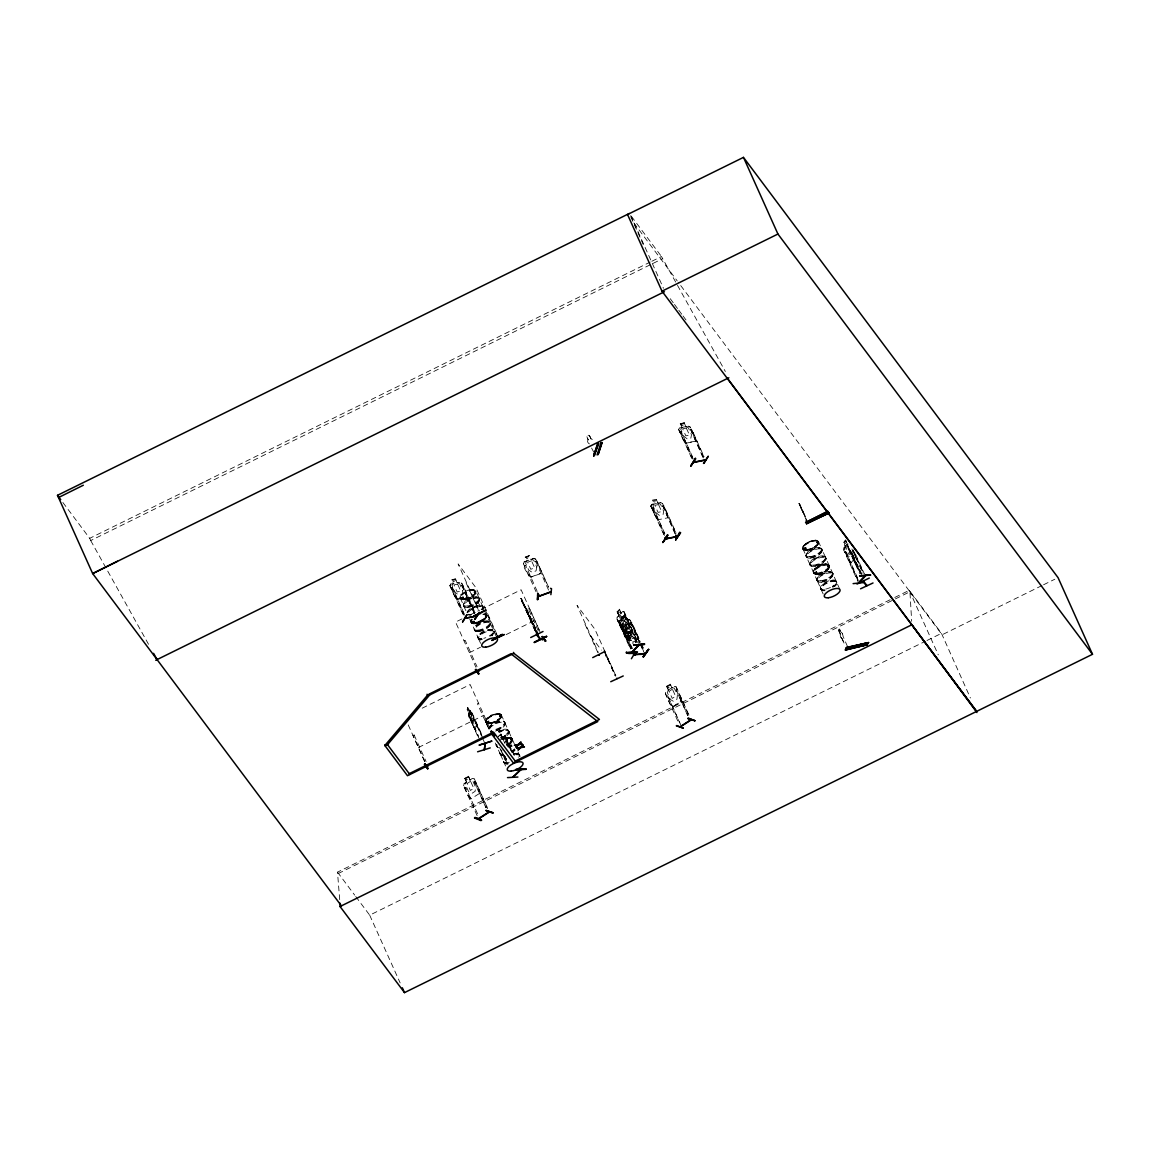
<?xml version="1.0" encoding="UTF-8"?>
<svg xmlns="http://www.w3.org/2000/svg" width="1150" height="1150" viewBox="0 0 1150 1150"><rect width="100%" height="100%" fill="white"/><g stroke="black" fill="none" stroke-linecap="round" stroke-linejoin="round"><path stroke-width="0.75" stroke-dasharray="5 3.75" d="M503.484 761.429L506.704 768.444M825.456 557.117L822.006 549.714A8.697 3.464 -24.2 0 1 809.945 557.276A8.697 3.464 -24.2 0 1 809.887 550.807A8.697 3.464 -24.2 0 1 821.991 549.585L822.264 550.476L821.617 548.622M822.221 550.246L822.207 550.031A8.697 3.464 -24.2 0 0 810.074 551.253A8.697 3.464 -24.2 0 0 810.146 557.707A8.697 3.464 -24.2 0 0 822.193 550.031M833.031 573.979L825.829 558.167A8.697 3.464 -24.2 0 1 813.754 565.728A8.697 3.464 -24.2 0 1 813.682 559.274A8.697 3.464 -24.2 0 1 825.801 558.052L826.074 558.929A8.553 3.407 -24.2 0 0 814.171 560.223A8.553 3.407 -24.2 0 0 814.229 566.576A8.553 3.407 -24.2 0 0 826.088 559.029L825.499 557.146M826.016 558.713L826.016 558.483A8.697 3.464 -24.2 0 0 813.884 559.705A8.697 3.464 -24.2 0 0 813.941 566.159A8.697 3.464 -24.2 0 0 826.002 558.483M459.899 597.454C461.495 592.106 472.219 586.5 476.1 591.488C474.059 597.023 465.635 600.961 460.259 598.359L460.187 596.304M470.753 621.489L471.831 619.189M486.824 615.336L486.68 616.745M496.139 745.214L497.461 747.098M512.397 739.321L510.039 742.9L506.446 745.186M506.575 745.502C515.588 743.461 512.44 733.801 504.318 738.717M813.309 572.226C813.194 566.346 832.37 559.762 828.46 568.617M479.622 599.251L479.176 598.086M519.829 755.938L519.829 755.895A8.697 3.464 -24.2 0 0 513.806 754.529M629.884 632.845L631.551 631.12L631.695 628.992L631.436 631.134L625.988 636.87L624.68 636.396M843.899 547.918L843.726 550.059L857.886 581.426M843.942 550.016L845.437 546.308L843.741 542.527M483.402 607.876L483.431 607.832A8.697 3.464 -24.2 0 0 476.373 606.711A8.697 3.464 -24.2 0 0 467.561 612.706M485.53 616.026L485.487 616.328M511.031 739.378L511.721 739.666L510.887 739.924M817.003 542.742L817.837 542.484M626.103 628.777L625.557 632.112L628.719 639.141L631.192 640.09L632.888 643.871M631.609 627.9L631.048 631.235C629.74 637.546 641.643 642.62 631.178 634.196C634.211 628.777 629.007 627.239 630.042 633.521C626.161 628.13 621.733 629.855 629.611 634.484C626.506 639.673 631.982 641.154 630.746 635.217L634.182 638.221L630.631 638.839L627.469 631.796L624.206 629.107L621.043 622.064L622.394 620.497L620.756 616.644M462.171 597.899L461.294 598.331L461.854 597.684M472.161 622.279L472.535 621.676M487.025 722.545L487.384 721.438L487.212 722.143M806.164 547.86C806.049 550.447 801.823 548.018 805.129 548.895M815.954 573.203C816.414 573.491 813.093 572.341 815.896 572.916M467.144 709.694L467.705 707.494L469.444 711.462M467.274 709.651L467.748 707.681M473.426 726.901L475.396 730.049L468.869 716.867L468.898 713.374L467.202 709.593M483.158 738.674L470.35 710.527C468.668 710.269 469.372 712.209 467.705 707.494M468.481 714.941L469.717 709.895M470.465 720.432L471.931 714.107M476.359 725.061L475.223 730.092L476.488 725.018L474.878 720.676L476.56 725.089M470.134 718.592L478.831 737.955M471.845 713.302L481.275 734.275M462.343 598.302L461.596 597.77L463.335 597.425M462.731 597.051L463.579 597.468L461.668 598.417M474.648 592.049L474.145 592.135M475.252 591.833L474.476 592.279M470.839 620.037C470.666 628.604 491.036 619.807 485.659 613.697M472.132 622.438L472.751 621.719M474.174 621.546L472.319 622.495M485.817 615.926L484.984 615.839L486.162 615.681M486.867 722.315L488.348 720.978M488.649 721.223L487.198 721.941L488.29 721.467M488.879 721.323L487.427 722.243M500.911 715.631L499.546 716.22L500.034 715.645M500.034 716.263L500.796 715.53L499.618 716.263M501.414 716.608L501.357 714.524M496.584 744.409L496.613 746.408M510.586 739.551L511.319 739.508M804.842 548.866L803.951 548.665M805.848 548.363L805.503 548.708M816.989 542.656L817.276 541.923M817.808 542.196L816.946 541.981M818.426 543.274C817.866 536.274 804.784 542.671 802.743 546.911M815.336 572.369L814.947 572.47M815.465 572.326L815.221 573.016L816.615 572.585M815.35 572.772L816.543 571.981L816.327 572.7M817.147 572.341L815.882 571.981M828.043 566.044C828.877 568.071 826.951 565.283 828.633 566.389M829.308 567.396L829.409 565.901M477.135 815.652L463.536 785.766L464.068 783.682L466.584 782.144L465.463 784.573L468.625 791.617L471.773 793.471L475.122 791.315L475.554 787.146L472.391 780.102L470.034 780.002L468.338 776.236M463.608 785.795L464.14 783.711L472.492 778.334L474.26 778.981L487.6 808.666M591.014 438.883L589.749 436.209A1.524 1.323 17.1 0 0 587.779 435.347A1.524 1.323 17.1 0 0 586.946 437.029L588.196 439.789L586.974 436.942A1.524 1.323 17.1 0 1 587.808 435.246A1.524 1.323 17.1 0 1 589.777 436.123L591.014 438.883A3.062 2.645 17.1 0 1 593.616 441.384M475.87 592.667L475.065 593.874M486.565 616.4C483.359 620.799 476.1 624.953 470.868 622.092M501.429 716.666C481.879 735.137 479.909 710.686 501.414 714.596M818.455 543.332C815.393 547.616 808.048 551.784 802.844 549.024L803.562 545.689M829.136 567.094C825.988 571.406 818.728 575.561 813.452 572.758M805.604 520.26L806.394 520.361M526.858 560.927L524.156 561.861C521.539 566.907 527.764 573.318 530.955 577.156L540.759 573.534L540.371 569.308M630.43 620.482L638.121 637.747L637.258 639.17L634.901 639.702L636.079 642.131M466.138 593.371L466.699 597.425L457.47 599.265L454.437 595.786L449.88 585.652L450.728 583.97L453.459 583.553M450.038 585.681L450.829 584.085L459.827 582.36M658.087 503.096L660.761 502.564L662.63 503.657L667.173 513.777L667.604 517.845L658.361 519.685L655.327 516.192L650.785 506.072L651.619 504.376L654.106 503.959M650.929 506.086L651.719 504.491M668.509 690.101L667.288 692.516L670.45 699.545L673.598 701.414L676.933 699.258L677.379 695.089L674.202 688.045L671.859 687.944L670.163 684.164L666.885 686.349M449.88 585.652L463.436 615.279M452.338 587.391L451.102 587.851L452.338 587.391L464.658 614.819M455.386 579.14L457.082 582.906L459.871 582.144L461.739 583.251L466.282 593.357M454.437 595.786L457.527 599.193M474.088 613.166L461.897 585.494L462.99 585.278L475.309 612.706M462.99 585.278L461.754 585.738M681.964 427.383L680.268 423.603L682.108 427.556L680.699 429.209L683.862 436.253L687.183 438.869L690.863 438.15L691.466 434.743L688.304 427.699L685.774 426.823L684.192 422.826L685.846 426.679L688.519 426.147L679.42 427.886L678.586 429.568L683.129 439.702L686.162 443.181L695.448 441.269L694.974 437.273L695.247 441.241M681.03 431.308L679.794 431.768L681.03 431.308L692.631 457.125M690.388 427.239L688.519 426.147L690.273 427.311L694.787 437.359L690.431 427.168M702.779 457.096L690.589 429.41L691.682 429.194L704.001 456.622M690.446 429.654L691.682 429.194M651.561 504.462L660.761 502.694M650.785 506.072L664.326 535.699M653.229 507.797L651.992 508.271L653.229 507.797L664.829 533.629M674.978 533.586L662.788 505.899L663.881 505.684L676.2 533.126M663.881 505.684L662.644 506.158M462.142 597.957L463.22 597.181L462.918 598.058M474.562 591.258L473.973 592.221L474.936 591.704M472.506 622.538L472.88 621.676M473.527 621.388L472.837 622.452M473.857 621.546L473.196 622.006M485.702 615.911L485.314 616.386M488.534 721.539L487.183 721.956M500.264 715.487L499.934 715.645M499.79 715.947L500.509 715.702M511.376 739.838L510.629 740.054M816.629 542.613L816.802 542.096M829.524 566.26C826.016 560.524 814.761 566.576 813.165 571.881M828.173 566.044L827.468 567.051M621.431 624.134L620.195 624.551L621.431 624.134L632.299 648.341M626.046 619.764L624.393 615.911L620.569 616.544L622.394 620.497L619.778 620.712L618.973 622.351L631.077 648.758M630.531 620.411L628.648 619.332L630.473 620.482L640.334 642.045M639.271 642.217L630.746 622.61L631.81 622.438L640.507 641.801M630.631 623.99C609.371 629.395 631.753 618.944 633.621 627.526M631.81 622.438L630.574 622.854M626.534 636.022L623.587 632.399L626.534 636.022L635.576 634.469L635.073 630.516M626.692 639.515L628.518 640.665L637.373 639.285L638.121 637.747M628.518 640.665L631.062 640.32M814.229 569.494L815.523 568.215M828.474 568.661C825.269 571.809 816.313 577.3 813.179 571.881M625.758 627.383C624.867 624.134 617.852 625.485 625.586 628.834L626.06 634.742L626.491 629.179C629.999 633.952 631.393 629.107 626.577 627.842L626.074 621.733L625.557 626.951M847.464 646.444L843.051 636.309A3.062 1.308 77.7 0 0 841.067 632.601L839.112 629.136L838.911 630.631M852.021 551.109L852.337 555.349L850.411 557.635L848.01 555.838L844.848 548.794L845.322 546.308L843.496 542.498L845.696 540.04M845.494 541.291L844.244 542.757L844.819 544.022L846.055 542.556M843.87 548.018L848.628 542.398M845.796 551.669L844.833 552.388L845.796 551.669L858.116 579.111M850.986 552.331L849.045 554.616L845.883 547.572L847.823 545.287L854.881 561.502L851.949 556.384M848.398 560.165L850.712 563.155L855.485 557.348L854.493 552.848M850.712 563.155L855.586 557.419L854.608 552.834M636.122 637.948L634.771 639.515L636.467 643.281M632.126 648.586L618.254 617.952L618.844 615.466L617.018 611.656L619.476 609.184L621.043 612.964M617.262 611.685L619.447 609.385M617.219 617.191L622.682 611.354L624.091 611.814L628.648 621.949L629.539 626.549L624.062 632.342L621.604 629.251L624.062 632.155M619.102 620.871L618.096 621.561L619.102 620.871L632.874 651.533M636.741 642.318L624.407 614.891L625.054 614.215L638.48 643.238M624.407 614.891L625.428 614.186M627.152 618.872L624.738 615.883L619.131 621.676L620.137 626.261M624.738 616.069L619.361 621.733L620.224 626.204M622.739 627.986L622.553 623.746L624.738 621.446L627.268 623.228L630.43 630.272L629.826 632.759L631.652 636.568L629.323 639.041L631.523 636.525M626.103 624.464L629.266 631.508L627.081 633.808L623.918 626.764L626.103 624.464L625.931 620.238L622.754 613.194L621.029 613.166M623.947 632.155L629.309 626.491M626.103 636.856L627.512 635.274M484.596 619.217L485.861 617.981M804.583 548.492L804.554 547.975M804.454 548.909L805.489 547.889M805.561 548.205L804.037 548.636L804.943 547.745M806.049 548.291L804.482 549.067M827.741 566.504L828.158 566.777M827.181 569.883L828.446 568.646M498.309 736.503L500.954 734.031C500.178 744.682 512.009 727.461 500.149 740.327M498.453 736.546L500.926 734.246M504.634 742.799L507.279 740.241M511.146 751.036L506.072 739.738L506.776 739.062L515.099 756.801M506.072 739.738L507.121 739.062M462.156 597.727L462.544 598.244M510.169 743.216L508.501 744.409A8.596 3.421 -24.2 0 0 512.167 738.918A8.596 3.421 -24.2 0 0 504.448 739.019M804.856 544.467L806.509 543.274M817.736 542.599L816.557 542.886M815.695 568.589L817.348 567.381M466.512 782.115L464.816 778.334L468.467 776.063L470.106 780.031M464.988 778.392L468.409 776.264M487.097 807.142L474.346 778.852L472.42 778.306L470.163 779.829M465.563 787.491L464.571 788.124L465.779 787.592L479.564 818.254M474.274 781.871L475.496 781.324L474.274 781.871L485.889 807.688M468.151 795.915L470.868 798.919L479.363 793.529L478.903 788.986M668.409 690.072L666.641 686.277L670.22 683.962L671.931 687.973L674.317 686.435M681.389 726.182L667.604 695.52L666.612 696.152M687.7 715.631L676.099 689.799L677.091 689.166M672.721 706.675L681.044 701.385L680.527 696.943M474.375 591.344L474.964 591.589M481.016 621.503L482.942 620.425M488.304 722.143L488.966 721.136M823.601 572.154L825.527 571.076M62.862 502.478L89.7 538.329L650.21 262.071M651.82 261.28L661.48 256.507L725.348 371.507M89.7 538.329L90.706 540.572L651.475 264.169M653.085 263.379L662.486 258.75M461.955 618.916L455.558 622.064L475.927 667.288M469.948 614.977L479.536 610.247M481.146 609.457L521.108 589.763L539.954 631.724M469.344 652.726L480.527 647.22M506.115 634.613L534.879 620.425M798.962 503.369L800.544 507.179M799.264 504.217L800.184 505.137L799.063 503.441M799.149 503.384L806.783 520.246M806.754 520.864L801.622 509.306M803.217 512.21L802.801 510.614M422.194 708.184L470.149 684.552L489.828 728.223M418.399 747.514L483.934 715.214M848.226 546.279L846.989 544.87L848.24 546.351M854.766 562.81L857.512 566.274L854.795 562.896L847.967 547.688L849.016 548.866M848.182 548.507L859.841 573.793M848.686 548.651L847.119 544.812L848.786 549.341M850.123 550.994L849.39 550.793L860.272 573.577M861.077 574.137L850.669 551.051L860.646 572.93M853.099 554.976L852.366 554.774L861.796 574.339M856.031 563.04L857.383 566.346M339.696 899.631L337.496 872.146L893.162 598.259M894.772 597.468L909.276 590.324L941.476 633.348L970.399 697.992M338.143 873.583L893.809 599.696M895.419 598.906L909.923 591.761L911.677 621.288M355.738 896.526L369.696 915.17L925.362 641.283M926.972 640.492L941.476 633.348M1041.943 585.58L942.123 634.786L678.299 282.325M1043.553 584.775L1054.823 579.226M466.066 582.777L478.242 609.615M523.538 604.095L536.59 633.147M526.743 608.523L526.01 608.321L537.625 632.73M538.258 630.861L528.367 608.939L529.474 608.393L539.379 630.315M529.589 608.551L528.367 608.939M584.991 624.234L597.856 652.625M413.109 735.641L414.216 735.094L412.994 735.482L424.982 762.076M488.707 728.769L477.423 703.728L478.529 703.182M535.727 632.155L520.921 598.331L522.718 602.284M522.79 602.399L521.798 601.206L524.299 604.785M522.158 601.953L535.44 631.738M524.443 604.727L523.538 603.664L536.892 632.529M524.256 604.684L537.194 632.946M526.714 612.087L531.242 619.85L529.834 616.486M462.329 597.612L463.076 597.439M462.53 598.446L463.464 597.109M468.093 598.288L470.177 597.396M473.369 622.553L474.562 621.402M810.678 548.938L812.762 548.047M819.116 565.944L821.186 565.053M488.419 722.301L486.896 722.157M839.284 629.093L838.738 630.674L840.377 634.139A3.062 1.308 77.7 0 0 842.001 638.48L845.077 644.834M525.363 557.232L529.259 555.723M531.041 559.389L533.887 558.268L535.814 559.188L548.521 587.204M524.156 561.919L533.887 558.339M525.593 565.354L524.457 565.987L525.593 565.354L537.208 591.387M536.921 561.186L535.771 561.818L536.921 561.186L548.521 587.003M530.998 576.984L540.601 573.39M468.424 714.854L477.969 736.92M473.196 621.259L474.116 621.187L473.311 621.46M472.449 622.078L473.196 621.963M804.943 547.788L805.92 548.076M805.115 548.191L805.848 548.176M839.831 629.841L841.239 632.572A3.062 1.308 77.7 0 1 843.223 636.266L843.051 636.309M838.968 631.408L840.377 634.139M840.204 634.182A3.062 1.308 77.7 0 0 841.843 638.523L842.001 638.48M680.225 423.689L684.192 422.826M680.412 423.789L684.121 422.984M679.363 427.958L682.151 427.484M695.29 441.169L686.205 443.037L683.301 439.573M451.706 579.859L455.429 579.054M457.513 599.121L466.598 597.253M462.789 596.994L461.883 598.302M464.126 599.251A8.596 3.421 -24.2 0 0 476.028 591.661A8.596 3.421 -24.2 0 0 464.054 592.868A8.596 3.421 -24.2 0 0 464.126 599.251L466.023 598.92M473.383 621.201L474.605 621.532M472.003 619.433A8.596 3.421 -24.2 0 0 474.979 623.386L476.862 623.041M823.271 564.42L825.211 564.075M815.968 571.852L816.716 572.369L816.155 571.809M815.767 573.059L814.789 573.059M817.434 573.706A8.553 3.407 -24.2 0 0 829.294 566.159A8.553 3.407 -24.2 0 0 817.363 567.352A8.553 3.407 -24.2 0 0 817.434 573.706L819.303 573.361M620.698 616.731L624.335 616.055L625.974 619.908L628.446 620.856M626.017 619.836L628.705 619.261M619.836 620.914L628.648 619.476M629.683 628.188L626.117 628.791L622.955 621.762L626.534 621.173L629.697 628.216L632.946 630.904M626.621 635.806L635.433 634.354M843.496 542.498L845.681 540.241L847.248 544.036L848.858 544.065M617.018 611.656L618.959 615.466L617.334 617.191L617.205 619.203L621.719 629.237M623.976 611.829L638.106 643.253M617.119 617.104L616.989 619.232L630.416 649.003M628.648 621.949L629.539 626.549M624.738 615.883L627.081 618.973M814.531 540.313L816.227 540.27M815.839 574.094L817.506 574.037A8.596 3.421 -24.2 0 0 829.452 566.433A8.596 3.421 -24.2 0 0 817.477 567.64A8.596 3.421 -24.2 0 0 817.549 574.008M497.504 713.661L500.523 713.949M500.954 734.031L502.622 738.012L504.347 738.041L507.509 745.085L507.567 747.917M504.203 736.374C509.292 737.898 509.809 746.637 511.046 751.396M625.902 635.03L627.641 635.059L629.337 638.825M487.945 723.307L486.666 722.976M839.112 629.136L839.989 629.812M462.889 597.051L463.622 597.324M471.888 619.088A8.553 3.407 -24.2 0 0 474.246 623.07A8.553 3.407 -24.2 0 0 484.869 618.513A8.553 3.407 -24.2 0 0 484.351 613.741L486.68 614.718M484.481 613.769L485.789 614.071M471.946 623.099L473.225 623.401M469.301 711.505L473.283 718.75L473.915 724.788L468.841 713.474M674.245 686.406L676.071 686.909L689.411 716.608M504.189 736.216L505.784 736.676M624.048 611.958L622.581 611.527L621.144 613.166L619.347 609.184M624.738 636.266L626.089 636.697M657.973 503.326L660.503 504.189L663.665 511.232L663.047 514.639L659.381 515.372L656.061 512.742L652.898 505.698L654.293 504.059L652.467 500.106L656.391 499.316L658.016 503.24L656.276 499.546M676.099 689.799L687.93 715.717M666.641 686.277L668.581 690.129L666.066 691.739L665.562 693.709L669.904 703.814L672.764 706.891L681.174 701.457L680.728 696.914M667.604 695.52L679.707 722.861M464.816 778.334L466.756 782.187M470.868 798.919L468.194 795.786L463.752 785.766M533.873 558.483L535.699 559.288M497.303 746.767L496.484 746.163M621.417 624.996L623.933 626.779M469.588 709.938L481.562 736.029M836.366 581.282L836.884 583.007M810.161 565.297L809.715 564.19M820.928 589.346L820.453 587.65L820.726 588.498M463.766 606.179L467.288 613.64M469.703 619.031L478.141 637.804M478.472 638.811L481.146 644.46M508.458 730.494L508.401 730.423A8.553 3.407 -24.2 0 1 500.537 737.538M519.297 754.601L519.886 756.384M463.738 606.151L463.249 604.512M508.501 730.523L508.99 731.774A8.553 3.407 -24.2 0 0 499.057 732.492M818.354 541.219L821.546 548.564M479.061 598.014L475.582 590.568M821.057 589.476L823.716 595.111M527.836 573.922L530.955 577.156M655.5 516.077L658.447 519.455M630.574 624.076L633.578 627.613M501.156 714.553L508.329 730.365A8.553 3.407 -24.2 0 0 498.424 731.069M848.456 560.064L850.712 562.982M479.406 598.934A8.697 3.464 -24.2 0 1 467.36 606.611A8.697 3.464 -24.2 0 1 467.302 600.156A8.697 3.464 -24.2 0 1 479.406 598.934L483.489 608.278M631.422 216.358L661.48 256.507M633.837 222.942L677.221 280.902M847.55 545.919L848.772 548.061M850.712 551.152L849.778 550.117L850.914 552.187M847.967 547.688L850.569 551.224M850.367 551.454L849.347 550.074L853.53 558.497M590.812 636.051L601.335 650.109M605.547 655.73L608.695 659.942M471.888 594.593L489.771 618.484M337.496 872.146L354.66 895.088M670.249 298.698L673.44 303.011M674.504 304.448L677.695 308.761M678.773 310.198L681.964 314.511M683.028 315.948L686.219 320.275M464.054 640.852L465.161 640.306L477.034 666.741M520.792 598.402L521.999 599.898M521.338 599.452L522.546 601.608M523.149 603.606L524.127 605.001M526.312 610.65L527.289 612.044M528.598 616.314L531.113 619.908L529.704 616.544M817.492 581.296L810.506 565.714M490.475 623.717L494.284 632.212M500.494 754.673L495.276 743.015M90.706 540.572L150.075 647.076M801.262 507.984L802.298 509.996M817.535 581.383L820.712 588.455M802.168 510.801L801.033 507.984M591.589 448.04L593.745 452.194M525.78 609.902L528.655 615.063L527.821 612.792M519.009 754.242L517.96 751.856M841.843 638.523L844.905 644.877M802.341 510.715L806.912 520.777M909.276 590.324L938.271 654.839M855.758 554.731L864.469 574.094M853.199 549.93L864.081 574.137M853.012 550.562L863.161 573.16M851.906 548.981L862.788 573.189M852.797 554.573L861.494 573.936M845.566 540.054L847.378 544.022M845.408 551.712L858.461 580.764M845.221 552.345L858.274 581.397M832.844 573.778L832.83 573.735A8.697 3.464 -24.2 0 0 820.726 574.928A8.697 3.464 -24.2 0 0 820.784 581.383A8.697 3.464 -24.2 0 0 832.83 573.706L836.007 580.865M839.615 588.901L836.625 582.245M828.762 564.808L829.322 566.03M800.184 505.137L801.421 507.897M802.901 548.737L806.078 555.838M630.746 215.496L663.464 288.276M630.746 216.746L643.195 244.461M691.524 429.439L703.857 456.881M690.589 429.41L704.375 460.072M680.872 431.552L693.206 458.994M679.952 431.523L692.271 458.951M678.788 429.511L692.128 459.209M662.63 503.657L676.056 533.37M662.788 505.899L676.574 536.561M653.071 508.056L664.671 533.873M652.136 508.012L664.47 535.454M688.922 715.084L676.099 686.751L674.231 686.248L665.893 691.624L665.419 693.738L678.946 723.594M641.24 643.411L644.129 649.865M641.053 643.669L643.957 650.124M633.449 627.656L637.977 637.704M630.746 622.61L640.909 645.193M641.628 646.817L644.532 653.272M640.004 643.842L643.626 651.906M626.966 618.988L631.479 629.036M624.781 614.862L637.114 642.304M635.548 642.764L634.973 641.499L632.687 641.872L633.247 643.137M624.752 621.46L621.589 614.431L619.419 616.731L622.581 623.76M629.711 632.759L631.408 636.539M627.526 635.059L629.323 639.041M618.729 620.885L631.249 648.514M618.456 621.546L630.789 648.974M615.868 675.898L594.924 629.28L577.041 605.389L598.288 652.424M604.397 650.613L615.581 675.496M604.268 651.231L615.437 676.114M603.966 650.828L615.149 675.697M535.699 559.231L540.212 569.336M535.771 561.602L548.823 590.654M523.437 563.73L536.058 591.804M526.441 608.12L537.323 632.327M523.681 603.606L521.985 599.826L536.159 631.939M496.944 634.441L475.999 587.822L458.117 563.931L478.659 609.414M485.041 609.371L496.512 634.656M494.069 631.637L496.441 636.913M461.739 583.251L475.166 612.95M461.897 585.494L475.683 616.156M460.316 598.086L463.507 605.231M452.18 587.636L464.514 615.077M451.246 587.607L463.579 615.034M508.789 731.515L515.186 745.746M505.684 736.676L514.021 755.191M506.417 739.738L512.21 752.646M503.082 739.277L504.979 743.504M500.681 735.281L501.242 736.546M504.534 755.435L508.156 763.499M504.174 755.435L507.811 763.499M500.926 749.656L507.452 764.189M499.632 747.658L507.107 764.189M485.889 722.071L489.037 729.186A8.553 3.407 -24.2 0 1 496.671 721.74A8.553 3.407 -24.2 0 1 504.376 723.537A8.553 3.407 -24.2 0 1 492.775 730.034M500.523 754.702L503.499 761.257M471.989 712.712L482.137 735.31M482.281 737.639L484.466 742.483M470.566 718.448L478.544 736.201M474.504 781.957L486.105 807.789M414.101 734.936L426.089 761.53M408.236 724.931L424.868 761.918M369.696 915.17L400.157 982.934M803.39 512.124L806.236 518.549M801.133 508.702L800.831 507.466M809.887 564.391L805.92 555.723M494.04 631.537L494.313 632.356M508.774 731.472L508.976 731.86A8.553 3.407 -24.2 0 1 501.184 738.947M813.352 572.211L813.639 573.074M512.555 739.622L509.896 737.38L504.174 738.372A8.596 3.421 -24.2 0 1 512.095 738.702A8.596 3.421 -24.2 0 1 506.302 744.884M477.897 637.043L478.141 637.848M478.242 638.523L477.882 637.043M521.942 601.148L522.086 602.111M848.111 547.63L848.24 548.607M488.851 728.582L488.865 728.769A8.697 3.464 -24.2 0 1 497.591 721.927A8.697 3.464 -24.2 0 1 504.864 723.623A8.697 3.464 -24.2 0 1 494.874 730.264M510.212 746.81L510.744 749.872M634.886 630.602L635.375 634.441M622.222 629.481L621.791 625.571L622.092 629.481M667.029 513.777L667.446 517.744M466.095 593.443L466.555 597.324M490.446 623.631L486.191 614.143A8.539 3.407 -24.2 0 1 478.573 621.546A8.539 3.407 -24.2 0 1 470.882 619.749A8.553 3.407 -24.2 0 0 479.622 621.158A8.553 3.407 -24.2 0 0 485.401 613.539M485.516 613.712A8.596 3.421 -24.2 0 1 479.708 621.374A8.596 3.421 -24.2 0 1 470.939 619.979M467.374 612.26A8.697 3.464 -24.2 0 1 478.213 605.791A8.697 3.464 -24.2 0 1 482.152 609.658M471.169 615.077A8.697 3.464 -24.2 0 1 468.194 614.804M467.015 612.792A8.553 3.407 -24.2 0 1 476.963 605.576A8.553 3.407 -24.2 0 1 481.821 609.184M471.011 614.517A8.553 3.407 -24.2 0 1 468.093 614.244M483.144 608.896A8.697 3.464 -24.2 0 1 482.353 610.089M468.697 611.987A8.553 3.407 -24.2 0 1 477.595 606.984A8.553 3.407 -24.2 0 1 483.503 608.364M483.043 614.517A8.553 3.407 -24.2 0 1 485.99 618.456A8.553 3.407 -24.2 0 1 475.18 623.789A8.553 3.407 -24.2 0 1 472.219 619.85M482.871 614.086A8.596 3.421 -24.2 0 1 485.832 618.039A8.596 3.421 -24.2 0 1 474.979 623.386M481.836 638.624A8.553 3.407 -24.2 0 1 480.139 633.463A8.553 3.407 -24.2 0 1 492.631 629.625A8.553 3.407 -24.2 0 1 487.859 636.769M485.817 637.661A8.553 3.407 -24.2 0 1 483.762 638.293M480.829 640.061A8.553 3.407 -24.2 0 1 480.786 634.872A8.553 3.407 -24.2 0 1 491.999 630.746A8.553 3.407 -24.2 0 1 492.042 635.936M482.195 639.63A8.697 3.464 -24.2 0 1 479.579 635.202A8.697 3.464 -24.2 0 1 491.338 630.157A8.697 3.464 -24.2 0 1 491.912 635.447M481.994 639.184A8.697 3.464 -24.2 0 1 479.809 634.354A8.697 3.464 -24.2 0 1 492.143 629.812A8.697 3.464 -24.2 0 1 490.058 636.223M830.444 587.434A8.553 3.407 -24.2 0 1 820.539 586.874A8.553 3.407 -24.2 0 1 832.873 579.959A8.553 3.407 -24.2 0 1 832.356 586.356M825.068 590.697A8.553 3.407 -24.2 0 1 822.48 586.342A8.553 3.407 -24.2 0 1 834.066 581.368A8.553 3.407 -24.2 0 1 834.627 586.586M824.78 590.281A8.697 3.464 -24.2 0 1 822.581 585.451A8.697 3.464 -24.2 0 1 834.929 580.894A8.697 3.464 -24.2 0 1 832.83 587.305M824.579 589.849A8.697 3.464 -24.2 0 1 822.379 585.005A8.697 3.464 -24.2 0 1 834.727 580.462A8.697 3.464 -24.2 0 1 832.643 586.874M589.447 443.886A3.062 2.645 17.1 0 1 588.225 439.702M498.798 731.961A8.697 3.464 -24.2 0 1 508.688 730.954A8.697 3.464 -24.2 0 1 503.039 737.624M502.018 739.105A8.553 3.407 -24.2 0 1 511.764 738.113A8.553 3.407 -24.2 0 1 506.201 744.668A8.539 3.407 -24.2 0 0 511.951 738.53A8.539 3.407 -24.2 0 0 504.088 738.242M497.332 746.465A8.596 3.421 -24.2 0 1 496.239 745.013M489.066 729.301A8.697 3.464 -24.2 0 1 497.792 722.358A8.697 3.464 -24.2 0 1 505.066 724.054A8.697 3.464 -24.2 0 1 495.075 730.696M489.67 728.697A8.553 3.407 -24.2 0 1 499.359 722.516A8.553 3.407 -24.2 0 1 505.008 724.946A8.553 3.407 -24.2 0 1 495.319 731.113M498.611 731.515A8.697 3.464 -24.2 0 1 508.702 730.926A8.697 3.464 -24.2 0 1 500.768 738.084M502.262 739.622A8.553 3.407 -24.2 0 1 511.664 738.314A8.553 3.407 -24.2 0 1 508.343 744.122M497.504 746.781A8.553 3.407 -24.2 0 1 496.685 744.28M508.041 764.031A8.553 3.407 -24.2 0 1 506.345 758.871M515.919 754.759A8.553 3.407 -24.2 0 1 519.915 756.47M513.36 753.681A8.553 3.407 -24.2 0 1 518.233 757.275M509.321 762.277A8.553 3.407 -24.2 0 1 505.713 757.447M507.768 763.614A8.697 3.464 -24.2 0 1 506.043 758.367M513.619 754.098A8.697 3.464 -24.2 0 1 519.354 756.571M507.567 763.183A8.697 3.464 -24.2 0 1 505.842 757.936M515.056 750.246A8.553 3.407 -24.2 0 1 512.167 752.646M504.246 755.564A8.553 3.407 -24.2 0 1 501.299 751.626M508.142 747.27A8.553 3.407 -24.2 0 1 512.109 746.292M514.956 749.742A8.697 3.464 -24.2 0 1 512.023 752.186M503.959 755.148A8.697 3.464 -24.2 0 1 502.234 749.901M507.926 746.709A8.697 3.464 -24.2 0 1 511.951 745.732M514.754 749.297A8.697 3.464 -24.2 0 1 511.822 751.755M503.772 754.716A8.697 3.464 -24.2 0 1 500.768 750.72M507.725 746.278A8.697 3.464 -24.2 0 1 511.764 745.301M514.424 748.822A8.553 3.407 -24.2 0 1 511.534 751.238M503.614 754.156A8.553 3.407 -24.2 0 1 500.652 750.217M507.509 745.847A8.553 3.407 -24.2 0 1 511.477 744.884M504.634 739.479A8.553 3.407 -24.2 0 1 512.325 739.378A8.553 3.407 -24.2 0 1 508.674 744.855M499.1 747.802A8.553 3.407 -24.2 0 1 497.016 745.013M497.605 747.083A8.596 3.421 -24.2 0 1 496.786 744.582M479.607 599.423L479.607 599.509A8.697 3.464 -24.2 0 1 467.561 607.056A8.697 3.464 -24.2 0 1 467.489 600.602A8.697 3.464 -24.2 0 1 479.607 599.366L479.622 599.38M833.046 574.094L833.046 574.137A8.697 3.464 -24.2 0 1 820.985 581.814A8.697 3.464 -24.2 0 1 820.913 575.359A8.697 3.464 -24.2 0 1 833.031 574.137L833.046 574.051M462.774 590.812L462.156 594.219L458.491 594.952L455.17 592.322L452.007 585.278L453.402 583.639L451.576 579.686L455.501 578.91L457.125 582.834L459.612 583.769L462.774 590.812M536.777 567.094L536.044 570.874L532.134 572.312L528.698 570.069L525.521 563.026L527.059 560.999L525.162 557.089L529.345 555.551L530.955 559.561L533.614 560.05L536.777 567.094M467.806 708.716L468.064 711.232L467.806 708.716M469.861 712.756L469.401 714.725L472.564 721.769L473.024 719.799L469.861 712.756M619.232 610.434L617.823 611.915L618.384 613.166L619.793 611.685L619.232 610.434M630.286 635.059L628.878 636.539L629.452 637.79L630.847 636.309L630.286 635.059M468.021 777.242L465.879 778.636L466.44 779.887L468.582 778.507L468.021 777.242M470.594 781.267L467.259 783.423L470.422 790.467L473.757 788.311L470.594 781.267M669.846 685.184L667.69 686.564L668.251 687.829L670.407 686.435L669.846 685.184M672.419 689.195L669.07 691.351L672.232 698.395L675.582 696.239L672.419 689.195M484.078 606.05L484.078 606.05M603.003 647.508L603.003 647.508M528.842 556.672L526.341 557.592L526.901 558.857L529.402 557.937L528.842 556.672M531.516 560.812L527.62 562.249L530.783 569.293L534.678 567.856L531.516 560.812M683.704 423.818L681.346 424.278L681.907 425.543L684.264 425.069L683.704 423.818M686.334 428.088L682.669 428.821L685.831 435.85L689.497 435.131L686.334 428.088M655.902 500.308L653.545 500.782L654.106 502.033L656.463 501.573L655.902 500.308M658.533 504.577L654.867 505.31L658.03 512.354L661.696 511.621L658.533 504.577M455.012 579.902L452.654 580.362L453.215 581.627L455.573 581.152L455.012 579.902M457.643 584.171L453.977 584.89L457.139 591.934L460.805 591.201L457.643 584.171M623.918 616.874L621.618 617.248L622.179 618.513L624.479 618.125L623.918 616.874M631.034 631.206L627.469 631.796L631.048 631.235M502.723 754.213L505.195 757.203L502.694 754.113M464.011 598.949A8.553 3.407 -24.2 0 0 475.87 591.387A8.553 3.407 -24.2 0 0 463.953 592.595A8.553 3.407 -24.2 0 0 464.011 598.949M464.341 599.682A8.553 3.407 -24.2 0 0 476.201 592.121A8.553 3.407 -24.2 0 0 464.269 593.328A8.553 3.407 -24.2 0 0 464.341 599.682M467.834 607.473A8.553 3.407 -24.2 0 0 479.708 599.912A8.553 3.407 -24.2 0 0 467.777 601.119A8.553 3.407 -24.2 0 0 467.834 607.473M467.202 606.05A8.553 3.407 -24.2 0 0 479.061 598.489A8.553 3.407 -24.2 0 0 467.144 599.696A8.553 3.407 -24.2 0 0 467.202 606.05M478.4 631.163A8.697 3.464 -24.2 0 0 490.446 623.487A8.697 3.464 -24.2 0 0 478.328 624.709A8.697 3.464 -24.2 0 0 478.4 631.163M478.673 631.58A8.553 3.407 -24.2 0 0 490.533 624.019A8.553 3.407 -24.2 0 0 478.616 625.226A8.553 3.407 -24.2 0 0 478.673 631.58M478.199 630.732A8.697 3.464 -24.2 0 0 490.245 623.056A8.697 3.464 -24.2 0 0 478.141 624.277A8.697 3.464 -24.2 0 0 478.199 630.732M478.041 630.171A8.553 3.407 -24.2 0 0 489.9 622.61A8.553 3.407 -24.2 0 0 477.983 623.803A8.553 3.407 -24.2 0 0 478.041 630.171M806.596 549.599A8.553 3.407 -24.2 0 0 818.455 542.038A8.553 3.407 -24.2 0 0 806.538 543.246A8.553 3.407 -24.2 0 0 806.596 549.599M817.19 573.189A8.553 3.407 -24.2 0 0 829.064 565.628A8.553 3.407 -24.2 0 0 817.133 566.835A8.553 3.407 -24.2 0 0 817.19 573.189M806.926 550.332A8.553 3.407 -24.2 0 0 818.786 542.771A8.553 3.407 -24.2 0 0 806.854 543.979A8.553 3.407 -24.2 0 0 806.926 550.332M806.725 549.93A8.596 3.421 -24.2 0 0 818.628 542.34A8.596 3.421 -24.2 0 0 806.639 543.519A8.596 3.421 -24.2 0 0 806.711 549.901A8.596 3.421 -24.2 0 0 818.613 542.311A8.596 3.421 -24.2 0 0 806.653 543.548A8.596 3.421 -24.2 0 0 806.725 549.93M813.596 565.168A8.553 3.407 -24.2 0 0 825.456 557.606A8.553 3.407 -24.2 0 0 813.524 558.814A8.553 3.407 -24.2 0 0 813.596 565.168M810.419 558.124A8.553 3.407 -24.2 0 0 822.293 550.562A8.553 3.407 -24.2 0 0 810.362 551.77A8.553 3.407 -24.2 0 0 810.419 558.124M809.787 556.701A8.553 3.407 -24.2 0 0 821.646 549.139A8.553 3.407 -24.2 0 0 809.729 550.347A8.553 3.407 -24.2 0 0 809.787 556.701M817.765 574.439A8.553 3.407 -24.2 0 0 829.624 566.893A8.553 3.407 -24.2 0 0 817.693 568.086A8.553 3.407 -24.2 0 0 817.765 574.439M821.258 582.231A8.553 3.407 -24.2 0 0 833.117 574.684A8.553 3.407 -24.2 0 0 821.201 575.877A8.553 3.407 -24.2 0 0 821.258 582.231M820.626 580.822A8.553 3.407 -24.2 0 0 832.485 573.261A8.553 3.407 -24.2 0 0 820.568 574.468A8.553 3.407 -24.2 0 0 820.626 580.822M489.584 722.933A8.553 3.407 -24.2 0 0 501.443 715.372A8.553 3.407 -24.2 0 0 489.512 716.579A8.553 3.407 -24.2 0 0 489.584 722.933M496.182 744.812A8.553 3.407 -24.2 0 0 497.26 746.249A8.539 3.407 -24.2 0 1 496.211 744.812M489.9 723.666A8.553 3.407 -24.2 0 0 501.774 716.105A8.553 3.407 -24.2 0 0 489.842 717.312A8.553 3.407 -24.2 0 0 489.9 723.666M489.684 723.235A8.596 3.421 -24.2 0 0 501.601 715.645A8.596 3.421 -24.2 0 0 489.627 716.852A8.596 3.421 -24.2 0 0 489.684 723.235A8.596 3.421 -24.2 0 0 501.616 715.674A8.596 3.421 -24.2 0 0 489.641 716.881A8.596 3.421 -24.2 0 0 489.699 723.264"/><path stroke-width="1.5" d="M538.071 593.644L537.424 599.797L537.711 593.098M537.97 599.481L537.855 593.63M858.935 583.079C877.795 562.882 853.372 586.874 859.668 582.317M845.451 649.304L867.56 644.446L845.193 650.066L867.402 644.776L845.638 649.261M846.256 647.852L868.624 642.577L846.414 647.881M846.515 647.407L868.624 642.577M846.688 647.364L846.242 648.169L868.207 643.339M477.595 751.784L490.231 747.902M485.329 743.518L484.351 749.584M485.343 743.446L484.193 749.757M638.911 644.791L631.839 652.151M639.314 644.791L632.169 652.28M479.478 818.34L478.242 818.872M597.54 443.742L593.688 455.874L597.885 443.828M594.478 455.63L598.331 443.339L593.918 455.601M593.659 455.86L598.791 443.569M597.066 454.897L601.004 442.75M597.957 454.638L601.809 442.506L598.072 454.423M598.158 454.394L602.169 442.577L600.803 442.994M853.113 583.625L864.167 582.504M520.361 769.796L512.886 777.012M866.971 585.637L863.65 581.239M479.751 613.554L480.571 613.64M497.116 636.194L497.605 637.373L497.821 636.654M616.874 678.184L617.104 678.615M626.276 652.913C651.619 649.218 626.031 656.334 626.391 652.05M426.636 766.216L428.016 765.541M477.595 671.428L478.659 670.824M492.531 733.973L491.294 734.275M542.038 639.616L543.389 638.997M543.476 639.184L542.311 639.759M462.516 621.906L466.842 614.761M464.902 618.283L476.732 616.156M466.109 618.053L465.319 617.248M466.081 618.269L465.606 616.932L465.822 618.355M474.777 619.491L479.636 612.332L474.662 619.433M690.69 466.009L695.405 458.117M695.692 458.764L690.704 466.037M704.016 463.393L708.285 456.191L703.469 463.421M667.891 535.253L662.889 542.541L667.532 534.692M676.085 535.785L676.344 536.878L677.623 536.576M676.301 536.834L676.214 535.383M679.923 532.752L675.611 539.896L680.527 532.723L675.668 539.911L679.65 532.234L680.527 532.738M631.393 658.749L635.849 651.489M634.326 654.867L645.524 653.329M648.773 649.391L643.08 656.837L648.169 649.563M648.715 649.376L643.727 656.736M477.71 671.356L478.946 670.967M427.886 765.598L426.88 766.058M491.194 734.39L492.43 733.786M481.476 820.137L475.079 817.578M676.272 725.822L683.301 728.137M538.358 596.361L537.726 595.269L538.229 596.649L550.836 592.006M491.136 733.283L513.489 763.14L597.799 721.582L510.916 653.761L428.993 694.14L429.64 695.003L427.498 695.218L385.365 744.884L387.521 744.668L429.64 695.003L513.863 653.358L599.452 719.44L515.229 761.099M859.841 575.747L870.564 574.885M870.593 575.101L859.582 576.021M680.053 726.8L690.863 719.785M691.207 719.886L680.354 726.886M479.119 673.713L475.324 669.573L478.601 674.101L476.014 669.242M428.174 768.43L424.896 763.916L427.671 768.775M636.87 652.424L626.577 652.467M644.374 644.503L633.866 644.877M497.389 636.999L497.059 636.223M539.796 638.983L540.629 639.127L537.409 634.771M513.418 776.494L513.173 777.17L520.979 769.637M520.375 770.313L520.548 769.724M526.269 769.192L515.775 769.666L526.197 769.149M864.742 576.294L864.742 575.776M598.733 654.853L599.164 654.637M478.429 818.699L488.994 811.914M488.146 812.446L489.052 811.842M693.594 462.214L705.582 459.827M705.439 460.072L693.493 462.501M666.928 538.732L665.649 538.947M489.224 812.087L478.529 818.958M695.491 458.721L691.207 465.822M667.676 535.21L662.918 542.441M634.211 654.939C631.393 653.329 643.482 655.658 645.581 653.099M635.145 655.026L633.894 655.284L633.348 654.12M644.402 653.286L645.265 653.401M493.163 812.82L486.004 810.534L493.149 812.791M688.419 718.074L694.974 720.748L687.815 718.462L694.974 720.748M465.031 618.269L476.891 615.911M665.289 537.582L666.066 538.617L665.591 537.467M427.886 765.842L426.765 766.144M58.506 497.548L83.332 485.228M117.487 561.243L92.661 573.562L57.5 495.319L629.28 213.498M743.475 157.377L627.541 214.518L661.997 291.18L976.566 711.433L1092.5 654.293L1058.057 577.645L743.475 157.377L777.932 234.039L1092.5 654.293M661.997 291.18L777.932 234.039M664.441 291.741L92.661 573.562L341.449 905.913L340.098 906.588L339.897 903.109M155.724 660.258L728.841 377.775M805.532 522.33L827.885 511.606M805.704 522.574L827.684 511.204L828.129 511.923M828.647 512.584L806.409 523.538L828.618 512.555M806.667 523.811L828.863 512.871M829.006 513.13L806.452 523.595M384.704 744.898L385.121 745.847L387.521 744.668L409.874 774.525M409.213 773.663L493.522 732.104L515.876 761.961M491.798 734.146L407.474 775.704L385.121 745.847M869.299 578.033L857.023 584.085M866.741 585.206L866.352 585.824L863.506 581.914M860.559 588.8L873.023 582.978M976.939 712.54L911.878 624.766L340.055 906.516L404.498 992.622L976.566 711.433M473.685 616.055L486.076 610.075L473.872 616.299M499.215 635.878L502.306 634.383M499.272 635.964L502.349 634.455M491.812 640.277L504.304 634.498L491.956 640.464M543.016 631.494L530.711 637.531M546.451 636.194L534.175 642.289L546.681 636.568M546.624 636.467L534.362 642.606M545.761 640.996L542.398 636.424L545.071 641.326L545.747 640.967L541.938 636.654M599.064 655.299L599.351 654.666M494.198 735.957L491.524 731.242L490.863 731.601M425.054 764.031L424.379 764.362L427.656 768.89M610.751 681.72L623.228 675.956M550.519 588.311L551.511 588.699L550.879 594.651M538.229 596.447L550.836 591.804M479.219 745.157L491.97 741.074L479.334 744.956M677.35 536.662L665.778 538.933L665.146 537.841M644.704 644.043L633.808 645.064L644.388 644.331M515.804 769.494L525.823 769.393M537.596 595.571L538.358 596.634M536.676 634.254L537.223 635.433L537.352 634.699M537.136 635.447L536.346 633.808M540.054 639.457L536.849 635.044M665.922 538.674L677.781 536.331M466.986 614.833L462.674 621.992M486.048 810.362L492.603 813.036M490.921 731.443L494.27 735.957M666.986 538.444L666.425 537.294M507.524 777.601L517.902 777.041M648.284 649.448L643.195 656.736M676.703 725.535L683.258 728.194M474.461 817.938L481.016 820.64M727.504 378.436L976.278 710.801M57.5 495.319L60.72 499.618M491.452 731.213L494.816 735.784M153.568 653.329L157.061 659.597M675.941 535.469L676.574 536.561M604.914 651.475L592.71 657.613M539.149 595.168L539.249 596.332L538.746 594.881M537.194 633.938L537.639 635.087M513.432 652.395L513.863 653.358M497.648 635.993L498.151 637.114M427.067 694.269L427.498 695.218M402.327 987.778L404.498 992.622M495.075 637.531A8.596 3.421 -24.2 0 1 496.354 637.833M474.936 817.535L481.476 820.209L474.936 817.535M520.893 742.138L518.247 744.452L514.409 745.329L517.701 744.984L515.804 747.198L518.477 744.841L522.273 743.978L519.024 744.309L520.893 742.138M523.063 745.042L520.418 747.356L516.58 748.233L519.872 747.888L517.974 750.102L520.663 747.744L524.443 746.882L521.209 747.212L523.063 745.042M485.674 647.148A8.553 3.407 -24.2 0 0 497.533 639.587A8.553 3.407 -24.2 0 0 485.616 640.794A8.553 3.407 -24.2 0 0 485.674 647.148M828.244 597.77A8.553 3.407 -24.2 0 0 840.104 590.209A8.553 3.407 -24.2 0 0 828.187 591.416A8.553 3.407 -24.2 0 0 828.244 597.77M511.232 771.104A8.553 3.407 -24.2 0 0 523.092 763.542A8.553 3.407 -24.2 0 0 511.161 764.75A8.553 3.407 -24.2 0 0 511.232 771.104"/></g></svg>
